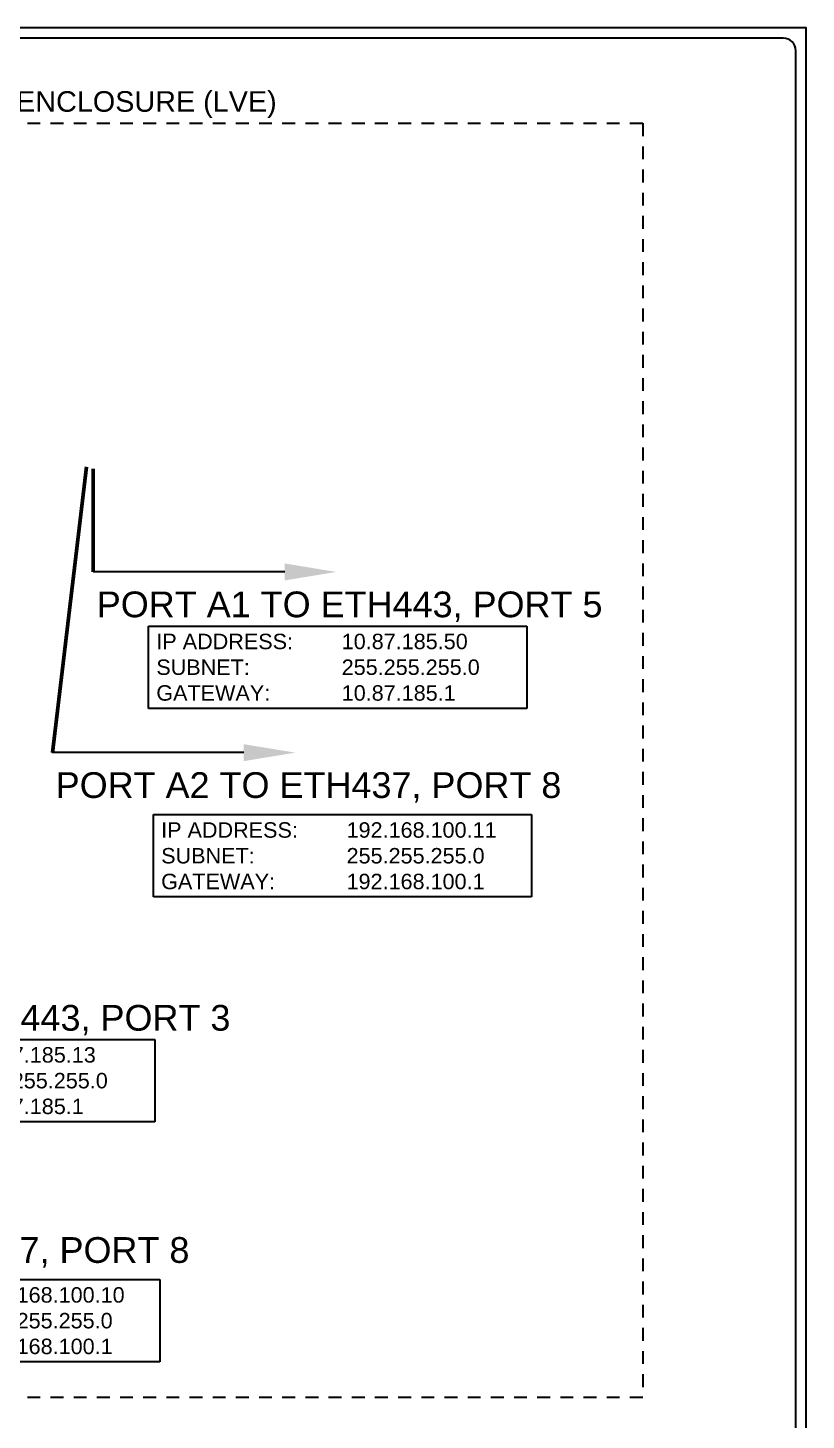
# Model space of a CAD drawing. Header units: inches. Extents: x 0 to 34, y 0 to 22.
# Drawn here: x 26.44 to 34, y 8.48 to 22 of the extents above; entities that cross this region are included whole.
import ezdxf
from ezdxf import colors
from ezdxf.entities.mleader import LeaderData, LeaderLine
from ezdxf.enums import TextEntityAlignment as Align
from ezdxf.math import Vec2, Vec3

# ---------------------------------------------------------------- set-up
doc = ezdxf.new("R2010")
doc.units = ezdxf.units.IN
doc.header["$MEASUREMENT"] = 0
doc.linetypes.add('HIDDEN2', pattern=[0.1875, 0.125, -0.0625])
doc.layers.add('ETHERNET', color=150, linetype='Continuous', lineweight=50)
doc.layers.add('LOCBOX', color=92, linetype='Continuous')
doc.styles.add('Fields', font='simplex.shx', dxfattribs={"height": 0.115})
doc.styles.get("Standard").update_dxf_attribs({"font": 'arial.ttf'})

# ---------------------------------------------------------------- blocks, each defined once
blk = doc.blocks.new('RG_Master_Ver_4_1')
at = {"color": 3}
for p, q in [((33.778, 21.9), (0.222, 21.9)), ((33.9, 0.116), (33.9, 21.778))]:
    blk.add_line(p, q, dxfattribs=at)
blk.add_lwpolyline([(0, 0), (34, 0), (34, 22), (0, 22)], close=True, dxfattribs=at)
blk.add_arc((33.778, 21.778), 0.122, 0, 90, dxfattribs=at)
at = {"style": 'Fields'}
for tag, p in [('DESCRIPTION_3', (12.866, 1.351)), ('DRN_3', (15.222, 1.351)), ('CHK_3', (16.279, 1.351)), ('APP_3', (17.302, 1.351)), ('DATE_3', (18.579, 1.351)), ('CUSTOMER', (28.747, 1.258)), ('DRAWING_DESC', (31.979, 1.29)), ('DESCRIPTION_2', (12.866, 0.995)), ('DRN_2', (15.222, 0.995)), ('CHK_2', (16.279, 0.995)), ('APP_2', (17.302, 0.995)), ('DATE_2', (18.579, 0.995)), ('DRAWING_#', (32.047, 0.938)), ('SIZE', (30.465, 0.938)), ('REV', (33.293, 0.938)), ('DESCRIPTION_1', (12.866, 0.64)), ('DRN_1', (15.222, 0.64)), ('CHK_1', (16.279, 0.64)), ('APP_1', (17.302, 0.64)), ('DATE_1', (18.579, 0.64)), ('PROJECT_#', (28.731, 0.569)), ('DRN_BY', (30.683, 0.569)), ('CHK_BY', (31.512, 0.569)), ('APP_BY', (32.453, 0.569)), ('SCALE', (33.327, 0.569)), ('PROJECT_NAME', (28.771, 0.22)), ('SHEETNUM', (32.503, 0.22)), ('TTL_SHTS', (33.297, 0.22))]:
    blk.add_attdef(tag, text='', height=0.125, dxfattribs=at).set_placement(p, align=Align.CENTER)
at = {"style": 'Fields', "flags": 9}
blk.add_attdef('WD_TB', (9.703, 0.238), '', height=0.0638, dxfattribs=at)

msp = doc.modelspace()

# ---------------------------------------------------------------- linework, layer by layer
at = {"layer": 'ETHERNET'}
for p, q in [((26.682, 14.959), (27.012, 17.738)), ((27.079, 16.716), (27.079, 17.716))]:
    msp.add_line(p, q, dxfattribs=at)
at = {"layer": 'LOCBOX', "linetype": 'HIDDEN2'}
msp.add_lwpolyline([(32.414, 8.699), (19.914, 8.699), (19.914, 21.074), (32.414, 21.074)], close=True, dxfattribs=at)

# ---------------------------------------------------------------- block references
msp.add_blockref('RG_Master_Ver_4_1', (0, 0))

# ---------------------------------------------------------------- texts
at = {"char_height": 0.25, "attachment_point": 1}
for s, insert in [('PORT A1 TO ETH443, PORT 5', (27.113, 16.526)), ('PORT A2 TO ETH437, PORT 8', (26.714, 14.771)), ('PORT A1 TO ETH443, PORT 3', (23.501, 12.511)), ('PORT A2 TO ETH437, PORT 8', (23.103, 10.256))]:
    msp.add_mtext_dynamic_manual_height_columns(s, width=5.41668, gutter_width=5, heights=[0], dxfattribs=dict(at, insert=insert))
at = {"char_height": 0.15, "attachment_point": 1, "bg_fill": 16, "box_fill_scale": 1.5, "bg_fill_color": 256, "bg_fill_transparency": 0}
for s, insert in [('IP ADDRESS: ^I10.87.185.50\\PSUBNET:^I^I255.255.255.0\\PGATEWAY: ^I^I10.87.185.1', (27.691, 16.116)), ('IP ADDRESS: ^I192.168.100.11\\PSUBNET:^I^I255.255.255.0\\PGATEWAY: ^I^I192.168.100.1', (27.738, 14.285)), ('IP ADDRESS: ^I10.87.185.13\\PSUBNET:^I^I255.255.255.0\\PGATEWAY: ^I^I10.87.185.1', (24.08, 12.101)), ('IP ADDRESS: ^I192.168.100.10\\PSUBNET:^I^I255.255.255.0\\PGATEWAY: ^I^I192.168.100.1', (24.127, 9.77))]:
    msp.add_mtext_dynamic_manual_height_columns(s, width=3.52175, gutter_width=1, heights=[0], dxfattribs=dict(at, insert=insert))
at = {"layer": 'LOCBOX'}
msp.add_text('LOW VOLTAGE ENCLOSURE (LVE)', height=0.2, dxfattribs=at).set_placement((26.539, 21.125), align=Align.BOTTOM_CENTER)

# ---------------------------------------------------------------- leaders
ml = msp.add_multileader_mtext('Standard')
ml.set_content('', color=256)
ml.set_leader_properties()
ml.build(insert=Vec2(0, 0))
ml.multileader.update_dxf_attribs({"dogleg_length": 0.36, "arrow_head_size": 0.5})
ctx = ml.context
ctx.base_point, ctx.char_height, ctx.arrow_head_size, ctx.landing_gap_size, ctx.plane_origin, ctx.plane_x_axis, ctx.plane_y_axis = Vec3(27.078, 16.716), 0.18, 0.5, 0.09, Vec3(29.438, 16.716), Vec3(-1, 0), Vec3(0, -1)
notes = []
notes.append((ctx, [(0, (1, 1, 0), (27.438, 16.716), (-1, 0), 0.36, [(0, [(29.438, 16.716)], 0, [])])]))
ctx.mtext.insert, ctx.mtext.text_direction, ctx.mtext.rotation, ctx.mtext.flow_direction = Vec3(26.988, 16.626), Vec3(-1, 0), 3.141593, 5
ml = msp.add_multileader_mtext('Standard')
ml.set_content('', color=256)
ml.set_leader_properties()
ml.build(insert=Vec2(0, 0))
ml.multileader.update_dxf_attribs({"dogleg_length": 0.36, "arrow_head_size": 0.5})
ctx = ml.context
ctx.base_point, ctx.char_height, ctx.arrow_head_size, ctx.landing_gap_size, ctx.plane_origin, ctx.plane_x_axis, ctx.plane_y_axis = Vec3(26.68, 14.961), 0.18, 0.5, 0.09, Vec3(29.04, 14.961), Vec3(-1, 0), Vec3(0, -1)
notes.append((ctx, [(0, (1, 1, 0), (27.04, 14.961), (-1, 0), 0.36, [(0, [(29.04, 14.961)], 0, [])])]))
ctx.mtext.insert, ctx.mtext.text_direction, ctx.mtext.rotation, ctx.mtext.flow_direction = Vec3(26.59, 14.871), Vec3(-1, 0), 3.141593, 5
for ctx, leaders in notes:
    for number, flags, end, landing, length, lines in leaders:
        leader = LeaderData()
        leader.index, (leader.has_last_leader_line, leader.has_dogleg_vector, leader.attachment_direction) = number, flags
        leader.last_leader_point, leader.dogleg_vector, leader.dogleg_length = Vec3(end), Vec3(landing), length
        for number, points, colour, breaks in lines:
            line = LeaderLine()
            line.index, line.vertices, line.color, line.breaks = number, Vec3.list(points), colors.encode_raw_color(colour), breaks
            leader.lines.append(line)
        ctx.leaders.append(leader)

doc.saveas('drawing.dxf')
